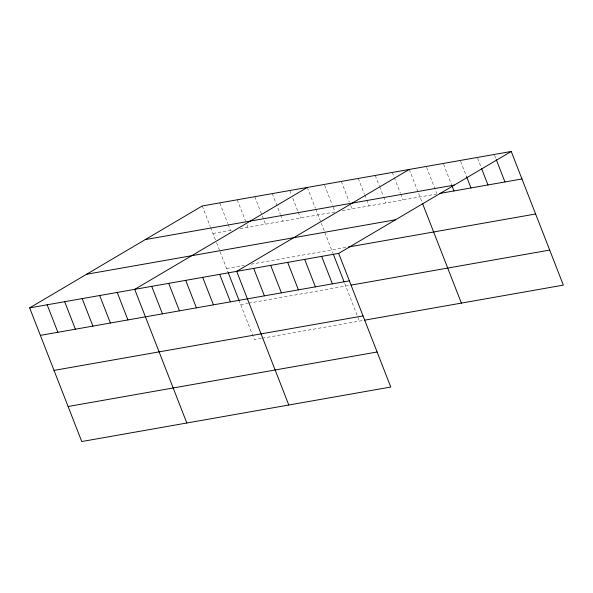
<?xml version="1.0" encoding="UTF-8"?>
<svg xmlns="http://www.w3.org/2000/svg" width="593" height="593" viewBox="0 0 593 593"><rect width="100%" height="100%" fill="white"/><g stroke="black" fill="none" stroke-linecap="round" stroke-linejoin="round"><path stroke-width="0.44" stroke-dasharray="2.96 2.22" d="M212.946 233.457L233.079 229.899M240.083 228.668L335.008 211.923L332.658 205.912M342.161 210.663L436.982 193.941M226.6 268.488L244.116 265.397M251.121 264.167L348.662 246.962M240.676 304.587L247.681 303.349M248.556 303.193L350.211 285.263M261.343 338.381L254.338 339.619L239.668 302.007M262.217 338.225L362.975 320.457M494.577 155.322L495.918 158.761M477.587 158.324L481.271 167.767M460.591 161.318L466.617 176.781M443.594 164.313L451.629 184.934M426.597 167.315L436.641 193.081M409.266 169.45L421.934 201.946M392.269 172.452L393.945 176.744M394.278 177.603L400.312 193.066M400.646 193.926L402.988 199.937M375.273 175.446L379.29 185.757M379.631 186.61L383.315 196.061M383.649 196.92L385.991 202.932M358.276 178.441L364.31 193.904M364.643 194.763L366.318 199.063M366.652 199.915L368.994 205.934M341.286 181.443L349.321 202.057M350.663 205.497L351.997 208.929M324.623 185.298L332.325 205.052M307.293 187.432L315.328 208.054M315.661 208.914L320.939 222.434M321.258 223.264L324.512 231.604M324.838 232.441L333.007 253.396M344.733 283.476L359.402 321.087M289.784 190.523L291.452 194.815M292.794 198.255L297.819 211.138M298.153 211.998L300.495 218.009M272.269 193.614L280.311 214.229M280.645 215.089L282.987 221.1M254.76 196.698L265.479 224.191M237.252 199.789L245.621 221.263M246.962 224.703L247.963 227.275M219.736 202.88L227.779 223.494M228.112 224.354L230.455 230.366M202.228 205.964L210.263 226.578M210.597 227.438L216.193 241.796M216.519 242.626L219.447 250.135M220.099 251.803L227.942 271.928"/><path stroke-width="0.89" d="M29.65 307.878L338.662 253.381L390.772 387.036L81.76 441.533L29.65 307.878L202.228 205.964L511.24 151.467L563.35 285.122L364.769 320.138M307.293 187.432L134.715 289.354L186.825 423.002M409.266 169.45L236.689 271.364L288.798 405.019M338.662 253.381L511.24 151.467M145.278 239.594L454.29 185.098M439.665 193.466L521.959 178.953M86.6 274.248L395.613 219.751M348.662 246.962L535.62 213.991M40.368 335.371L349.381 280.867M351.108 285.107L549.689 250.083M54.03 370.403L363.042 315.906M68.099 406.501L377.111 351.997M496.252 159.621L504.962 181.955M481.605 168.627L487.965 184.949M466.617 176.781L470.968 187.944M451.962 185.794L453.979 190.946M422.587 203.614L461.376 303.105M333.34 254.256L344.066 281.757M321.665 256.376L332.384 283.869M304.676 259.378L315.387 286.864M287.679 262.373L298.398 289.866M270.682 265.375L281.401 292.86M253.685 268.37L264.404 295.855M228.275 272.787L239.335 301.148M219.692 274.366L230.41 301.852M202.695 277.361L213.413 304.846M185.705 280.356L196.416 307.849M168.708 283.358L179.427 310.843M151.712 286.352L162.43 313.845M117.206 292.438L127.925 319.931M99.691 295.529L110.409 323.015M82.182 298.613L92.901 326.106M64.674 301.704L75.393 329.189M47.158 304.795L57.877 332.28"/></g></svg>
